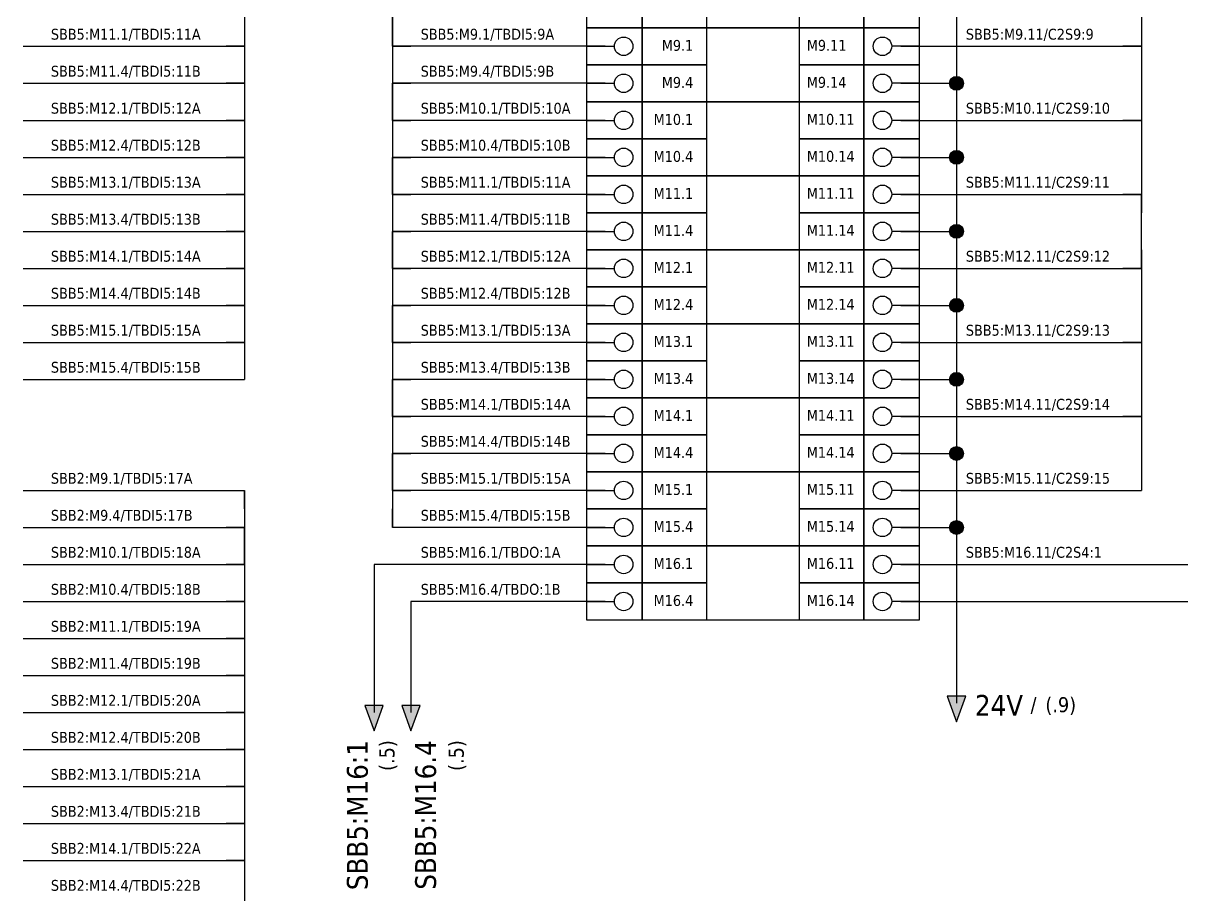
# Model space of a CAD drawing. Header units: millimetres. Extents: x 0 to 1792788, y -13 to 262234.
# Drawn here: x 182.1 to 307.4, y 107.3 to 201.5 of the extents above; entities that cross this region are included whole.
import ezdxf
from ezdxf.enums import TextEntityAlignment as Align

# ---------------------------------------------------------------- set-up
doc = ezdxf.new("R2010")
doc.units = ezdxf.units.MM
doc.linetypes.add('EPL_DASH', pattern=[1, 0.5, -0.5])
for name, color, linetype, lineweight in [('EPLAN300', 5, 'Continuous', 25), ('EPLAN303', 6, 'Continuous', 25), ('EPLAN306', 6, 'EPL_DASH', 25), ('EPLAN311', 7, 'Continuous', 25), ('EPLAN317', 7, 'Continuous', 25), ('EPLAN400', 5, 'Continuous', 35), ('EPLAN403', 5, 'Continuous', 35), ('EPLAN405', 7, 'Continuous', 25), ('EPLAN421', 5, 'Continuous', 35), ('EPLAN429', 251, 'Continuous', 35), ('EPLAN440', 73, 'Continuous', 35), ('EPLAN441', 73, 'Continuous', 35), ('EPLAN442', 73, 'Continuous', 35), ('EPLAN500', 7, 'Continuous', 35), ('EPLAN501', 7, 'Continuous', 35), ('EPLAN502', 7, 'Continuous', 35), ('EPLAN503', 7, 'Continuous', 35), ('EPLAN504', 7, 'Continuous', 35)]:
    doc.layers.add(name, color=color, linetype=linetype, lineweight=lineweight)
doc.styles.add('Tahoma', font='')
doc.styles.get('Tahoma').set_extended_font_data('Tahoma')

# ---------------------------------------------------------------- blocks, each defined once
blk = doc.blocks.new('EPLSYM_LibrarySPECIAL_Symbol1_Variant0_Placement1')
at = {"layer": 'EPLAN306', "lineweight": 25, "ltscale": 4}
blk.add_lwpolyline([(0, -143), (36, -143), (36, 0), (0, 0)], close=True, dxfattribs=at)
at = {"layer": 'EPLAN400', "color": 5, "style": 'Tahoma'}
blk.add_attdef('17_20010', text='', height=2.2575, dxfattribs=at).set_placement((-1.5, -0.9515), align=Align.TOP_CENTER)
at = {"layer": 'EPLAN440', "color": 73, "style": 'Tahoma'}
blk.add_attdef('17_20300', text='', height=1.6254, dxfattribs=at).set_placement((-1.5, -4.57508), align=Align.TOP_RIGHT)
at = {"layer": 'EPLAN500', "color": 7, "style": 'Tahoma'}
blk.add_attdef('17_20027', text='', height=1.6254, dxfattribs=at).set_placement((-1.5, -7.43762), align=Align.TOP_CENTER)
at = {"layer": 'EPLAN501', "color": 7, "style": 'Tahoma'}
blk.add_attdef('17_20011', text='', height=1.6254, dxfattribs=at).set_placement((-1.5, -12.67508), align=Align.TOP_CENTER)
at = {"layer": 'EPLAN502', "color": 7, "style": 'Tahoma'}
blk.add_attdef('17_20025', text='', height=1.6254, dxfattribs=at).set_placement((-1.5, -15.37508), align=Align.TOP_RIGHT)
at = {"layer": 'EPLAN503', "color": 7, "style": 'Tahoma'}
blk.add_attdef('17_20024', text='', height=1.6254, dxfattribs=at).set_placement((-1.5, -18.07508), align=Align.TOP_RIGHT)
at = {"layer": 'EPLAN504', "color": 7, "style": 'Tahoma'}
blk.add_attdef('17_20901[1]', text='', height=1.6254, dxfattribs=at).set_placement((-1.5, -9.97508), align=Align.TOP_RIGHT)
blk = doc.blocks.new('EPLSYM_LibrarySPECIAL_Symbol13_Variant3_Placement1')
at = {"layer": 'EPLAN303', "lineweight": 25, "ltscale": 4}
blk.add_line((4, 0), (1, 0), dxfattribs=at)
blk.add_circle((0, 0), 1, dxfattribs=at)
at = {"layer": 'EPLAN421', "color": 5, "style": 'Tahoma'}
blk.add_attdef('17_20039', text='', height=1.1739, dxfattribs=at).set_placement((2.3, 4), align=Align.BOTTOM_LEFT)
at = {"layer": 'EPLAN429', "color": 251, "style": 'Tahoma'}
blk.add_attdef('17_20011', text='', height=1.6254, dxfattribs=at).set_placement((-76.87, -0.16254), align=Align.MIDDLE_RIGHT)
at = {"layer": 'EPLAN441', "color": 73, "style": 'Tahoma'}
blk.add_attdef('17_20301', text='', height=1.6254, dxfattribs=at).set_placement((-33.62, -0.16254), align=Align.MIDDLE_RIGHT)
blk = doc.blocks.new('EPLSYM_LibrarySPECIAL_Symbol13_Variant1_Placement1')
at = {"layer": 'EPLAN303', "lineweight": 25, "ltscale": 4}
blk.add_line((-4, 0), (-1, 0), dxfattribs=at)
blk.add_circle((0, 0), 1, dxfattribs=at)
at = {"layer": 'EPLAN421', "color": 5, "style": 'Tahoma'}
blk.add_attdef('17_20039', text='', height=1.1739, dxfattribs=at).set_placement((-2.3, 4), align=Align.BOTTOM_RIGHT)
at = {"layer": 'EPLAN429', "color": 251, "style": 'Tahoma'}
blk.add_attdef('17_20011', text='', height=1.6254, dxfattribs=at).set_placement((76.87, -0.16254), align=Align.MIDDLE_LEFT)
at = {"layer": 'EPLAN441', "color": 73, "style": 'Tahoma'}
blk.add_attdef('17_20301', text='', height=1.6254, dxfattribs=at).set_placement((33.62, -0.16254), align=Align.MIDDLE_LEFT)
blk = doc.blocks.new('EPLSYM_LibrarySPECIAL_Symbol308_Variant0_Placement0')
at = {"layer": 'EPLAN405', "color": 7, "style": 'Tahoma'}
for tag, p in [('17_31011', (1.5, 6.35)), ('17_31002', (1.5, 0.5))]:
    blk.add_attdef(tag, text='', height=1.17, dxfattribs=at).set_placement(p, align=Align.BOTTOM_LEFT)
for tag, p in [('17_31004', (1.5, 4.4)), ('17_31003', (1.5, 2.45))]:
    blk.add_attdef(tag, p, '', height=1.17, dxfattribs=at)
blk = doc.blocks.new('EPLSYM_LibrarySPECIAL_Symbol8_Variant3_Placement1')
at = {"layer": 'EPLAN311', "linetype": 'Continuous', "ltscale": 4}
blk.add_hatch(color=256, dxfattribs=at).paths.add_polyline_path([(-1, 0.75), (0, -2), (1, 0.75)], flags=0)
blk.add_line((0, 2), (0, 0.75), dxfattribs=at)
blk.add_lwpolyline([(-1, 0.75), (0, -2), (1, 0.75)], close=True, dxfattribs=at)
at = {"layer": 'EPLAN403', "color": 5, "style": 'Tahoma'}
blk.add_attdef('70_20010', text='', height=2.2575, dxfattribs=at).set_placement((0, -3.4515), align=Align.TOP_CENTER)
at = {"layer": 'EPLAN442', "color": 73, "style": 'Tahoma'}
blk.add_attdef('70_24300', text='', height=1.6254, dxfattribs=at).set_placement((0, -7.07508), align=Align.TOP_CENTER)

msp = doc.modelspace()

# ---------------------------------------------------------------- hatches: boundary and pattern name
at = {"layer": 'EPLAN311', "linetype": 'Continuous', "lineweight": 25, "ltscale": 4}
h = msp.add_hatch(color=7, dxfattribs=at)
edge = h.paths.add_edge_path(flags=0)
edge.add_arc((283, 195), 0.75, 0, 360)
h = msp.add_hatch(color=7, dxfattribs=at)
edge = h.paths.add_edge_path(flags=0)
edge.add_arc((283, 187), 0.75, 0, 360)
h = msp.add_hatch(color=7, dxfattribs=at)
edge = h.paths.add_edge_path(flags=0)
edge.add_arc((283, 179), 0.75, 0, 360)
h = msp.add_hatch(color=7, dxfattribs=at)
edge = h.paths.add_edge_path(flags=0)
edge.add_arc((283, 171), 0.75, 0, 360)
h = msp.add_hatch(color=7, dxfattribs=at)
edge = h.paths.add_edge_path(flags=0)
edge.add_arc((283, 163), 0.75, 0, 360)
h = msp.add_hatch(color=7, dxfattribs=at)
edge = h.paths.add_edge_path(flags=0)
edge.add_arc((283, 155), 0.75, 0, 360)
h = msp.add_hatch(color=7, dxfattribs=at)
edge = h.paths.add_edge_path(flags=0)
edge.add_arc((283, 147), 0.75, 0, 360)

# ---------------------------------------------------------------- linework, layer by layer
at = {"layer": 'EPLAN300', "lineweight": 25, "ltscale": 4}
for points in [[(249, 201), (273, 201), (273, 209), (249, 209)], [(243, 201), (249, 201), (249, 205), (243, 205)], [(249, 201), (256, 201), (256, 205), (249, 205)], [(266, 201), (273, 201), (273, 205), (266, 205)], [(273, 201), (279, 201), (279, 205), (273, 205)], [(243, 197), (249, 197), (249, 201), (243, 201)], [(249, 193), (273, 193), (273, 201), (249, 201)], [(249, 197), (256, 197), (256, 201), (249, 201)], [(266, 197), (273, 197), (273, 201), (266, 201)], [(273, 197), (279, 197), (279, 201), (273, 201)], [(243, 193), (249, 193), (249, 197), (243, 197)], [(249, 193), (256, 193), (256, 197), (249, 197)], [(266, 193), (273, 193), (273, 197), (266, 197)], [(273, 193), (279, 193), (279, 197), (273, 197)], [(243, 189), (249, 189), (249, 193), (243, 193)], [(249, 185), (273, 185), (273, 193), (249, 193)], [(249, 189), (256, 189), (256, 193), (249, 193)], [(266, 189), (273, 189), (273, 193), (266, 193)], [(273, 189), (279, 189), (279, 193), (273, 193)], [(243, 185), (249, 185), (249, 189), (243, 189)], [(249, 185), (256, 185), (256, 189), (249, 189)], [(266, 185), (273, 185), (273, 189), (266, 189)], [(273, 185), (279, 185), (279, 189), (273, 189)], [(243, 181), (249, 181), (249, 185), (243, 185)], [(249, 177), (273, 177), (273, 185), (249, 185)], [(249, 181), (256, 181), (256, 185), (249, 185)], [(266, 181), (273, 181), (273, 185), (266, 185)], [(273, 181), (279, 181), (279, 185), (273, 185)], [(243, 177), (249, 177), (249, 181), (243, 181)], [(249, 177), (256, 177), (256, 181), (249, 181)], [(266, 177), (273, 177), (273, 181), (266, 181)], [(273, 177), (279, 177), (279, 181), (273, 181)], [(243, 173), (249, 173), (249, 177), (243, 177)], [(249, 169), (273, 169), (273, 177), (249, 177)], [(249, 173), (256, 173), (256, 177), (249, 177)], [(266, 173), (273, 173), (273, 177), (266, 177)], [(273, 173), (279, 173), (279, 177), (273, 177)], [(243, 169), (249, 169), (249, 173), (243, 173)], [(249, 169), (256, 169), (256, 173), (249, 173)], [(266, 169), (273, 169), (273, 173), (266, 173)], [(273, 169), (279, 169), (279, 173), (273, 173)], [(243, 165), (249, 165), (249, 169), (243, 169)], [(249, 161), (273, 161), (273, 169), (249, 169)], [(249, 165), (256, 165), (256, 169), (249, 169)], [(266, 165), (273, 165), (273, 169), (266, 169)], [(273, 165), (279, 165), (279, 169), (273, 169)], [(243, 161), (249, 161), (249, 165), (243, 165)], [(249, 161), (256, 161), (256, 165), (249, 165)], [(266, 161), (273, 161), (273, 165), (266, 165)], [(273, 161), (279, 161), (279, 165), (273, 165)], [(243, 157), (249, 157), (249, 161), (243, 161)], [(249, 153), (273, 153), (273, 161), (249, 161)], [(249, 157), (256, 157), (256, 161), (249, 161)], [(266, 157), (273, 157), (273, 161), (266, 161)], [(273, 157), (279, 157), (279, 161), (273, 161)], [(243, 153), (249, 153), (249, 157), (243, 157)], [(249, 153), (256, 153), (256, 157), (249, 157)], [(266, 153), (273, 153), (273, 157), (266, 157)], [(273, 153), (279, 153), (279, 157), (273, 157)], [(243, 149), (249, 149), (249, 153), (243, 153)], [(249, 145), (273, 145), (273, 153), (249, 153)], [(249, 149), (256, 149), (256, 153), (249, 153)], [(266, 149), (273, 149), (273, 153), (266, 153)], [(273, 149), (279, 149), (279, 153), (273, 153)], [(243, 145), (249, 145), (249, 149), (243, 149)], [(249, 145), (256, 145), (256, 149), (249, 149)], [(266, 145), (273, 145), (273, 149), (266, 149)], [(273, 145), (279, 145), (279, 149), (273, 149)], [(243, 141), (249, 141), (249, 145), (243, 145)], [(249, 137), (273, 137), (273, 145), (249, 145)], [(249, 141), (256, 141), (256, 145), (249, 145)], [(266, 141), (273, 141), (273, 145), (266, 145)], [(273, 141), (279, 141), (279, 145), (273, 145)], [(243, 137), (249, 137), (249, 141), (243, 141)], [(249, 137), (256, 137), (256, 141), (249, 141)], [(266, 137), (273, 137), (273, 141), (266, 141)], [(273, 137), (279, 137), (279, 141), (273, 141)]]:
    msp.add_lwpolyline(points, close=True, dxfattribs=at)
at = {"layer": 'EPLAN311', "color": 7, "linetype": 'Continuous', "lineweight": 25, "ltscale": 4}
for p, q in [((283, 205), (283, 201)), ((283, 197), (283, 193)), ((281, 195), (283, 195)), ((283, 189), (283, 185)), ((281, 187), (283, 187)), ((283, 181), (283, 177)), ((281, 179), (283, 179)), ((283, 173), (283, 169)), ((281, 171), (283, 171)), ((283, 165), (283, 161)), ((281, 163), (283, 163)), ((283, 157), (283, 153)), ((281, 155), (283, 155)), ((283, 149), (283, 145)), ((281, 147), (283, 147)), ((222, 143), (220, 143)), ((220, 143), (220, 141)), ((226, 139), (224, 139)), ((224, 139), (224, 137))]:
    msp.add_line(p, q, dxfattribs=at)
at = {"layer": 'EPLAN311', "ltscale": 4}
for p, q in [((283, 203), (283, 195)), ((206, 199), (204, 199)), ((222, 199), (224, 199)), ((303, 199), (301, 199)), ((206, 195), (204, 195)), ((222, 195), (224, 195)), ((277, 195), (281, 195)), ((283, 195), (283, 187)), ((206, 191), (204, 191)), ((222, 191), (224, 191)), ((303, 191), (301, 191)), ((206, 187), (204, 187)), ((222, 187), (224, 187)), ((277, 187), (281, 187)), ((283, 187), (283, 179)), ((206, 183), (204, 183)), ((222, 183), (224, 183)), ((303, 183), (301, 183)), ((206, 179), (204, 179)), ((222, 179), (224, 179)), ((277, 179), (281, 179)), ((283, 179), (283, 171)), ((206, 175), (204, 175)), ((222, 175), (224, 175)), ((303, 175), (301, 175)), ((206, 171), (204, 171)), ((222, 171), (224, 171)), ((277, 171), (281, 171)), ((283, 171), (283, 163)), ((206, 167), (204, 167)), ((222, 167), (224, 167)), ((303, 167), (301, 167)), ((204, 163), (206, 163)), ((222, 163), (224, 163)), ((277, 163), (281, 163)), ((283, 163), (283, 155)), ((222, 159), (224, 159)), ((303, 159), (301, 159)), ((222, 155), (224, 155)), ((277, 155), (281, 155)), ((283, 155), (283, 147)), ((204, 151), (206, 151)), ((222, 151), (224, 151)), ((301, 151), (303, 151)), ((206, 147), (204, 147)), ((224, 147), (222, 147)), ((277, 147), (281, 147)), ((283, 147), (283, 128)), ((206, 143), (204, 143)), ((206, 139), (204, 139)), ((277, 139), (324, 139)), ((206, 135), (204, 135)), ((206, 131), (204, 131)), ((206, 127), (204, 127)), ((206, 123), (204, 123)), ((206, 119), (204, 119)), ((206, 115), (204, 115)), ((206, 111), (204, 111))]:
    msp.add_line(p, q, dxfattribs=at)
at = {"layer": 'EPLAN311', "color": 7, "ltscale": 4}
for p, q in [((182.05, 199), (206, 199)), ((245, 199), (222, 199)), ((277, 199), (303, 199)), ((182.05, 195), (206, 195)), ((245, 195), (222, 195)), ((182.05, 191), (206, 191)), ((245, 191), (222, 191)), ((277, 191), (303, 191)), ((182.05, 187), (206, 187)), ((245, 187), (222, 187)), ((182.05, 183), (206, 183)), ((245, 183), (222, 183)), ((277, 183), (303, 183)), ((182.05, 179), (206, 179)), ((245, 179), (222, 179)), ((182.05, 175), (206, 175)), ((245, 175), (222, 175)), ((277, 175), (303, 175)), ((182.05, 171), (206, 171)), ((245, 171), (222, 171)), ((182.05, 167), (206, 167)), ((245, 167), (222, 167)), ((277, 167), (303, 167)), ((182.05, 163), (206, 163)), ((245, 163), (222, 163)), ((245, 159), (222, 159)), ((277, 159), (303, 159)), ((245, 155), (222, 155)), ((182.05, 151), (206, 151)), ((245, 151), (222, 151)), ((277, 151), (303, 151)), ((182.05, 147), (206, 147)), ((245, 147), (222, 147)), ((182.05, 143), (206, 143)), ((245, 143), (220, 143)), ((220, 143), (220, 127)), ((277, 143), (324, 143)), ((182.05, 139), (206, 139)), ((245, 139), (224, 139)), ((224, 139), (224, 127)), ((182.05, 135), (206, 135)), ((182.05, 131), (206, 131)), ((182.05, 127), (206, 127)), ((182.05, 123), (206, 123)), ((182.05, 119), (206, 119)), ((182.05, 115), (206, 115)), ((182.05, 111), (206, 111))]:
    msp.add_line(p, q, dxfattribs=at)
at = {"layer": 'EPLAN311', "color": 7, "linetype": 'Continuous', "lineweight": 25, "ltscale": 4}
for centre in [(283, 195), (283, 187), (283, 179), (283, 171), (283, 163), (283, 155), (283, 147)]:
    msp.add_circle(centre, 0.75, dxfattribs=at)
at = {"layer": 'EPLAN317', "lineweight": 25, "ltscale": 4}
for p, q in [((303, 207), (303, 199)), ((206, 205), (206, 201)), ((222, 205), (222, 201)), ((206, 203), (206, 199)), ((222, 199), (222, 203)), ((206, 201), (206, 197)), ((222, 201), (222, 197)), ((303, 201), (303, 197)), ((206, 199), (206, 195)), ((222, 199), (222, 195)), ((303, 199), (303, 191)), ((206, 197), (206, 193)), ((222, 197), (222, 193)), ((206, 195), (206, 191)), ((222, 191), (222, 195)), ((206, 193), (206, 189)), ((222, 193), (222, 189)), ((303, 193), (303, 189)), ((206, 191), (206, 187)), ((222, 191), (222, 187)), ((303, 191), (303, 183)), ((206, 189), (206, 185)), ((222, 189), (222, 185)), ((206, 187), (206, 183)), ((222, 183), (222, 187)), ((206, 185), (206, 181)), ((222, 185), (222, 181)), ((303, 185), (303, 181)), ((206, 183), (206, 179)), ((222, 183), (222, 179)), ((303, 175), (303, 183)), ((206, 181), (206, 177)), ((222, 181), (222, 177)), ((206, 179), (206, 175)), ((222, 175), (222, 179)), ((206, 177), (206, 173)), ((222, 177), (222, 173)), ((303, 177), (303, 173)), ((206, 175), (206, 171)), ((222, 175), (222, 171)), ((303, 175), (303, 167)), ((206, 173), (206, 169)), ((222, 173), (222, 169)), ((206, 171), (206, 167)), ((222, 167), (222, 171)), ((206, 169), (206, 165)), ((222, 169), (222, 165)), ((303, 169), (303, 165)), ((206, 167), (206, 163)), ((222, 167), (222, 163)), ((303, 167), (303, 159)), ((206, 165), (206, 163)), ((222, 165), (222, 161)), ((222, 159), (222, 163)), ((222, 161), (222, 157)), ((303, 161), (303, 157)), ((222, 159), (222, 155)), ((303, 159), (303, 151)), ((222, 157), (222, 153)), ((222, 151), (222, 155)), ((222, 153), (222, 149)), ((303, 153), (303, 151)), ((206, 151), (206, 147)), ((206, 149), (206, 151)), ((222, 151), (222, 147)), ((206, 149), (206, 145)), ((222, 147), (222, 149)), ((206, 143), (206, 147)), ((206, 145), (206, 141)), ((206, 143), (206, 139)), ((206, 141), (206, 137)), ((206, 139), (206, 135)), ((206, 137), (206, 133)), ((206, 135), (206, 131)), ((206, 133), (206, 129)), ((206, 131), (206, 127)), ((206, 129), (206, 125)), ((206, 127), (206, 123)), ((206, 125), (206, 121)), ((206, 123), (206, 119)), ((206, 121), (206, 117)), ((206, 119), (206, 115)), ((206, 117), (206, 113)), ((206, 115), (206, 111)), ((206, 113), (206, 109)), ((206, 111), (206, 107)), ((206, 109), (206, 105))]:
    msp.add_line(p, q, dxfattribs=at)

# ---------------------------------------------------------------- block references
ref = msp.add_blockref('EPLSYM_LibrarySPECIAL_Symbol1_Variant0_Placement1', (243, 280))
ref.add_attrib('17_20010', 'SBB5', dxfattribs={"layer": 'EPLAN400', "color": 5, "height": 2.257, "style": 'Tahoma'}).set_placement((260.75, 279.32), align=Align.TOP_CENTER)
ref.add_attrib('17_20027', 'SAFETY BARRIER', dxfattribs={"layer": 'EPLAN500', "color": 7, "height": 1.6254, "style": 'Tahoma'}).set_placement((260.75, 275.54), align=Align.TOP_CENTER)
ref.add_attrib('17_20011', 'HiCTB16-SCT-44C-SC-RA', dxfattribs={"layer": 'EPLAN501', "color": 7, "height": 1.6254, "style": 'Tahoma'}).set_placement((260.75, 270.3), align=Align.TOP_CENTER)
ref.add_attrib('17_20027/1', 'TERMINATION BOARD', dxfattribs={"layer": 'EPLAN500', "color": 7, "height": 1.6254, "style": 'Tahoma'}).set_placement((260.75, 273.1), align=Align.TOP_CENTER)
ref = msp.add_blockref('EPLSYM_LibrarySPECIAL_Symbol308_Variant0_Placement0', (185, 199))
ref.add_attrib('17_31011', 'SBB5:M11.1/TBDI5:11A', dxfattribs={"layer": 'EPLAN405', "color": 7, "height": 1.1739, "style": 'Tahoma'}).set_placement((185.05, 199.37), align=Align.BOTTOM_LEFT)
ref = msp.add_blockref('EPLSYM_LibrarySPECIAL_Symbol308_Variant0_Placement0', (225, 199))
ref.add_attrib('17_31011', 'SBB5:M9.1/TBDI5:9A', dxfattribs={"layer": 'EPLAN405', "color": 7, "height": 1.1739, "style": 'Tahoma'}).set_placement((225.05, 199.37), align=Align.BOTTOM_LEFT)
ref = msp.add_blockref('EPLSYM_LibrarySPECIAL_Symbol308_Variant0_Placement0', (283.97, 199))
ref.add_attrib('17_31011', 'SBB5:M9.11/C2S9:9', dxfattribs={"layer": 'EPLAN405', "color": 7, "height": 1.1739, "style": 'Tahoma'}).set_placement((284.02, 199.37), align=Align.BOTTOM_LEFT)
ref = msp.add_blockref('EPLSYM_LibrarySPECIAL_Symbol13_Variant1_Placement1', (247, 199))
ref.add_attrib('17_20039', 'M9.1', dxfattribs={"layer": 'EPLAN421', "color": 5, "height": 1.174, "style": 'Tahoma'}).set_placement((254.53, 198.16), align=Align.BOTTOM_RIGHT)
ref = msp.add_blockref('EPLSYM_LibrarySPECIAL_Symbol13_Variant3_Placement1', (275, 199))
ref.add_attrib('17_20039', 'M9.11', dxfattribs={"layer": 'EPLAN421', "color": 5, "height": 1.174, "style": 'Tahoma'}).set_placement((266.82, 198.17), align=Align.BOTTOM_LEFT)
ref = msp.add_blockref('EPLSYM_LibrarySPECIAL_Symbol308_Variant0_Placement0', (185, 195))
ref.add_attrib('17_31011', 'SBB5:M11.4/TBDI5:11B', dxfattribs={"layer": 'EPLAN405', "color": 7, "height": 1.1739, "style": 'Tahoma'}).set_placement((185.05, 195.37), align=Align.BOTTOM_LEFT)
ref = msp.add_blockref('EPLSYM_LibrarySPECIAL_Symbol308_Variant0_Placement0', (225, 195))
ref.add_attrib('17_31011', 'SBB5:M9.4/TBDI5:9B', dxfattribs={"layer": 'EPLAN405', "color": 7, "height": 1.1739, "style": 'Tahoma'}).set_placement((225.05, 195.37), align=Align.BOTTOM_LEFT)
ref = msp.add_blockref('EPLSYM_LibrarySPECIAL_Symbol13_Variant1_Placement1', (247, 195))
ref.add_attrib('17_20039', 'M9.4', dxfattribs={"layer": 'EPLAN421', "color": 5, "height": 1.174, "style": 'Tahoma'}).set_placement((254.53, 194.16), align=Align.BOTTOM_RIGHT)
ref = msp.add_blockref('EPLSYM_LibrarySPECIAL_Symbol13_Variant3_Placement1', (275, 195))
ref.add_attrib('17_20039', 'M9.14', dxfattribs={"layer": 'EPLAN421', "color": 5, "height": 1.174, "style": 'Tahoma'}).set_placement((266.82, 194.17), align=Align.BOTTOM_LEFT)
ref = msp.add_blockref('EPLSYM_LibrarySPECIAL_Symbol308_Variant0_Placement0', (185, 191))
ref.add_attrib('17_31011', 'SBB5:M12.1/TBDI5:12A', dxfattribs={"layer": 'EPLAN405', "color": 7, "height": 1.1739, "style": 'Tahoma'}).set_placement((185.05, 191.37), align=Align.BOTTOM_LEFT)
ref = msp.add_blockref('EPLSYM_LibrarySPECIAL_Symbol308_Variant0_Placement0', (225, 191))
ref.add_attrib('17_31011', 'SBB5:M10.1/TBDI5:10A', dxfattribs={"layer": 'EPLAN405', "color": 7, "height": 1.1739, "style": 'Tahoma'}).set_placement((225.05, 191.37), align=Align.BOTTOM_LEFT)
ref = msp.add_blockref('EPLSYM_LibrarySPECIAL_Symbol13_Variant1_Placement1', (247, 191))
ref.add_attrib('17_20039', 'M10.1', dxfattribs={"layer": 'EPLAN421', "color": 5, "height": 1.174, "style": 'Tahoma'}).set_placement((254.53, 190.16), align=Align.BOTTOM_RIGHT)
ref = msp.add_blockref('EPLSYM_LibrarySPECIAL_Symbol13_Variant3_Placement1', (275, 191))
ref.add_attrib('17_20039', 'M10.11', dxfattribs={"layer": 'EPLAN421', "color": 5, "height": 1.174, "style": 'Tahoma'}).set_placement((266.82, 190.17), align=Align.BOTTOM_LEFT)
ref = msp.add_blockref('EPLSYM_LibrarySPECIAL_Symbol308_Variant0_Placement0', (283.97, 191))
ref.add_attrib('17_31011', 'SBB5:M10.11/C2S9:10', dxfattribs={"layer": 'EPLAN405', "color": 7, "height": 1.1739, "style": 'Tahoma'}).set_placement((284.02, 191.37), align=Align.BOTTOM_LEFT)
ref = msp.add_blockref('EPLSYM_LibrarySPECIAL_Symbol308_Variant0_Placement0', (185, 187))
ref.add_attrib('17_31011', 'SBB5:M12.4/TBDI5:12B', dxfattribs={"layer": 'EPLAN405', "color": 7, "height": 1.1739, "style": 'Tahoma'}).set_placement((185.05, 187.37), align=Align.BOTTOM_LEFT)
ref = msp.add_blockref('EPLSYM_LibrarySPECIAL_Symbol308_Variant0_Placement0', (225, 187))
ref.add_attrib('17_31011', 'SBB5:M10.4/TBDI5:10B', dxfattribs={"layer": 'EPLAN405', "color": 7, "height": 1.1739, "style": 'Tahoma'}).set_placement((225.05, 187.37), align=Align.BOTTOM_LEFT)
ref = msp.add_blockref('EPLSYM_LibrarySPECIAL_Symbol13_Variant1_Placement1', (247, 187))
ref.add_attrib('17_20039', 'M10.4', dxfattribs={"layer": 'EPLAN421', "color": 5, "height": 1.174, "style": 'Tahoma'}).set_placement((254.53, 186.16), align=Align.BOTTOM_RIGHT)
ref = msp.add_blockref('EPLSYM_LibrarySPECIAL_Symbol13_Variant3_Placement1', (275, 187))
ref.add_attrib('17_20039', 'M10.14', dxfattribs={"layer": 'EPLAN421', "color": 5, "height": 1.174, "style": 'Tahoma'}).set_placement((266.82, 186.17), align=Align.BOTTOM_LEFT)
ref = msp.add_blockref('EPLSYM_LibrarySPECIAL_Symbol308_Variant0_Placement0', (185, 183))
ref.add_attrib('17_31011', 'SBB5:M13.1/TBDI5:13A', dxfattribs={"layer": 'EPLAN405', "color": 7, "height": 1.1739, "style": 'Tahoma'}).set_placement((185.05, 183.37), align=Align.BOTTOM_LEFT)
ref = msp.add_blockref('EPLSYM_LibrarySPECIAL_Symbol308_Variant0_Placement0', (225, 183))
ref.add_attrib('17_31011', 'SBB5:M11.1/TBDI5:11A', dxfattribs={"layer": 'EPLAN405', "color": 7, "height": 1.1739, "style": 'Tahoma'}).set_placement((225.05, 183.37), align=Align.BOTTOM_LEFT)
ref = msp.add_blockref('EPLSYM_LibrarySPECIAL_Symbol308_Variant0_Placement0', (283.97, 183))
ref.add_attrib('17_31011', 'SBB5:M11.11/C2S9:11', dxfattribs={"layer": 'EPLAN405', "color": 7, "height": 1.1739, "style": 'Tahoma'}).set_placement((284.02, 183.37), align=Align.BOTTOM_LEFT)
ref = msp.add_blockref('EPLSYM_LibrarySPECIAL_Symbol13_Variant1_Placement1', (247, 183))
ref.add_attrib('17_20039', 'M11.1', dxfattribs={"layer": 'EPLAN421', "color": 5, "height": 1.174, "style": 'Tahoma'}).set_placement((254.53, 182.16), align=Align.BOTTOM_RIGHT)
ref = msp.add_blockref('EPLSYM_LibrarySPECIAL_Symbol13_Variant3_Placement1', (275, 183))
ref.add_attrib('17_20039', 'M11.11', dxfattribs={"layer": 'EPLAN421', "color": 5, "height": 1.174, "style": 'Tahoma'}).set_placement((266.82, 182.17), align=Align.BOTTOM_LEFT)
ref = msp.add_blockref('EPLSYM_LibrarySPECIAL_Symbol308_Variant0_Placement0', (185, 179))
ref.add_attrib('17_31011', 'SBB5:M13.4/TBDI5:13B', dxfattribs={"layer": 'EPLAN405', "color": 7, "height": 1.1739, "style": 'Tahoma'}).set_placement((185.05, 179.37), align=Align.BOTTOM_LEFT)
ref = msp.add_blockref('EPLSYM_LibrarySPECIAL_Symbol308_Variant0_Placement0', (225, 179))
ref.add_attrib('17_31011', 'SBB5:M11.4/TBDI5:11B', dxfattribs={"layer": 'EPLAN405', "color": 7, "height": 1.1739, "style": 'Tahoma'}).set_placement((225.05, 179.37), align=Align.BOTTOM_LEFT)
ref = msp.add_blockref('EPLSYM_LibrarySPECIAL_Symbol13_Variant1_Placement1', (247, 179))
ref.add_attrib('17_20039', 'M11.4', dxfattribs={"layer": 'EPLAN421', "color": 5, "height": 1.174, "style": 'Tahoma'}).set_placement((254.53, 178.16), align=Align.BOTTOM_RIGHT)
ref = msp.add_blockref('EPLSYM_LibrarySPECIAL_Symbol13_Variant3_Placement1', (275, 179))
ref.add_attrib('17_20039', 'M11.14', dxfattribs={"layer": 'EPLAN421', "color": 5, "height": 1.174, "style": 'Tahoma'}).set_placement((266.82, 178.17), align=Align.BOTTOM_LEFT)
ref = msp.add_blockref('EPLSYM_LibrarySPECIAL_Symbol308_Variant0_Placement0', (185, 175))
ref.add_attrib('17_31011', 'SBB5:M14.1/TBDI5:14A', dxfattribs={"layer": 'EPLAN405', "color": 7, "height": 1.1739, "style": 'Tahoma'}).set_placement((185.05, 175.37), align=Align.BOTTOM_LEFT)
ref = msp.add_blockref('EPLSYM_LibrarySPECIAL_Symbol308_Variant0_Placement0', (225, 175))
ref.add_attrib('17_31011', 'SBB5:M12.1/TBDI5:12A', dxfattribs={"layer": 'EPLAN405', "color": 7, "height": 1.1739, "style": 'Tahoma'}).set_placement((225.05, 175.37), align=Align.BOTTOM_LEFT)
ref = msp.add_blockref('EPLSYM_LibrarySPECIAL_Symbol308_Variant0_Placement0', (283.97, 175))
ref.add_attrib('17_31011', 'SBB5:M12.11/C2S9:12', dxfattribs={"layer": 'EPLAN405', "color": 7, "height": 1.1739, "style": 'Tahoma'}).set_placement((284.02, 175.37), align=Align.BOTTOM_LEFT)
ref = msp.add_blockref('EPLSYM_LibrarySPECIAL_Symbol13_Variant1_Placement1', (247, 175))
ref.add_attrib('17_20039', 'M12.1', dxfattribs={"layer": 'EPLAN421', "color": 5, "height": 1.174, "style": 'Tahoma'}).set_placement((254.53, 174.16), align=Align.BOTTOM_RIGHT)
ref = msp.add_blockref('EPLSYM_LibrarySPECIAL_Symbol13_Variant3_Placement1', (275, 175))
ref.add_attrib('17_20039', 'M12.11', dxfattribs={"layer": 'EPLAN421', "color": 5, "height": 1.174, "style": 'Tahoma'}).set_placement((266.82, 174.17), align=Align.BOTTOM_LEFT)
ref = msp.add_blockref('EPLSYM_LibrarySPECIAL_Symbol308_Variant0_Placement0', (185, 171))
ref.add_attrib('17_31011', 'SBB5:M14.4/TBDI5:14B', dxfattribs={"layer": 'EPLAN405', "color": 7, "height": 1.1739, "style": 'Tahoma'}).set_placement((185.05, 171.37), align=Align.BOTTOM_LEFT)
ref = msp.add_blockref('EPLSYM_LibrarySPECIAL_Symbol308_Variant0_Placement0', (225, 171))
ref.add_attrib('17_31011', 'SBB5:M12.4/TBDI5:12B', dxfattribs={"layer": 'EPLAN405', "color": 7, "height": 1.1739, "style": 'Tahoma'}).set_placement((225.05, 171.37), align=Align.BOTTOM_LEFT)
ref = msp.add_blockref('EPLSYM_LibrarySPECIAL_Symbol13_Variant1_Placement1', (247, 171))
ref.add_attrib('17_20039', 'M12.4', dxfattribs={"layer": 'EPLAN421', "color": 5, "height": 1.174, "style": 'Tahoma'}).set_placement((254.53, 170.16), align=Align.BOTTOM_RIGHT)
ref = msp.add_blockref('EPLSYM_LibrarySPECIAL_Symbol13_Variant3_Placement1', (275, 171))
ref.add_attrib('17_20039', 'M12.14', dxfattribs={"layer": 'EPLAN421', "color": 5, "height": 1.174, "style": 'Tahoma'}).set_placement((266.82, 170.17), align=Align.BOTTOM_LEFT)
ref = msp.add_blockref('EPLSYM_LibrarySPECIAL_Symbol308_Variant0_Placement0', (185, 167))
ref.add_attrib('17_31011', 'SBB5:M15.1/TBDI5:15A', dxfattribs={"layer": 'EPLAN405', "color": 7, "height": 1.1739, "style": 'Tahoma'}).set_placement((185.05, 167.37), align=Align.BOTTOM_LEFT)
ref = msp.add_blockref('EPLSYM_LibrarySPECIAL_Symbol308_Variant0_Placement0', (225, 167))
ref.add_attrib('17_31011', 'SBB5:M13.1/TBDI5:13A', dxfattribs={"layer": 'EPLAN405', "color": 7, "height": 1.1739, "style": 'Tahoma'}).set_placement((225.05, 167.37), align=Align.BOTTOM_LEFT)
ref = msp.add_blockref('EPLSYM_LibrarySPECIAL_Symbol13_Variant1_Placement1', (247, 167))
ref.add_attrib('17_20039', 'M13.1', dxfattribs={"layer": 'EPLAN421', "color": 5, "height": 1.174, "style": 'Tahoma'}).set_placement((254.53, 166.16), align=Align.BOTTOM_RIGHT)
ref = msp.add_blockref('EPLSYM_LibrarySPECIAL_Symbol13_Variant3_Placement1', (275, 167))
ref.add_attrib('17_20039', 'M13.11', dxfattribs={"layer": 'EPLAN421', "color": 5, "height": 1.174, "style": 'Tahoma'}).set_placement((266.82, 166.17), align=Align.BOTTOM_LEFT)
ref = msp.add_blockref('EPLSYM_LibrarySPECIAL_Symbol308_Variant0_Placement0', (283.97, 167))
ref.add_attrib('17_31011', 'SBB5:M13.11/C2S9:13', dxfattribs={"layer": 'EPLAN405', "color": 7, "height": 1.1739, "style": 'Tahoma'}).set_placement((284.02, 167.37), align=Align.BOTTOM_LEFT)
ref = msp.add_blockref('EPLSYM_LibrarySPECIAL_Symbol308_Variant0_Placement0', (185, 163))
ref.add_attrib('17_31011', 'SBB5:M15.4/TBDI5:15B', dxfattribs={"layer": 'EPLAN405', "color": 7, "height": 1.1739, "style": 'Tahoma'}).set_placement((185.05, 163.37), align=Align.BOTTOM_LEFT)
ref = msp.add_blockref('EPLSYM_LibrarySPECIAL_Symbol308_Variant0_Placement0', (225, 163))
ref.add_attrib('17_31011', 'SBB5:M13.4/TBDI5:13B', dxfattribs={"layer": 'EPLAN405', "color": 7, "height": 1.1739, "style": 'Tahoma'}).set_placement((225.05, 163.37), align=Align.BOTTOM_LEFT)
ref = msp.add_blockref('EPLSYM_LibrarySPECIAL_Symbol13_Variant1_Placement1', (247, 163))
ref.add_attrib('17_20039', 'M13.4', dxfattribs={"layer": 'EPLAN421', "color": 5, "height": 1.174, "style": 'Tahoma'}).set_placement((254.53, 162.16), align=Align.BOTTOM_RIGHT)
ref = msp.add_blockref('EPLSYM_LibrarySPECIAL_Symbol13_Variant3_Placement1', (275, 163))
ref.add_attrib('17_20039', 'M13.14', dxfattribs={"layer": 'EPLAN421', "color": 5, "height": 1.174, "style": 'Tahoma'}).set_placement((266.82, 162.17), align=Align.BOTTOM_LEFT)
ref = msp.add_blockref('EPLSYM_LibrarySPECIAL_Symbol308_Variant0_Placement0', (225, 159))
ref.add_attrib('17_31011', 'SBB5:M14.1/TBDI5:14A', dxfattribs={"layer": 'EPLAN405', "color": 7, "height": 1.1739, "style": 'Tahoma'}).set_placement((225.05, 159.37), align=Align.BOTTOM_LEFT)
ref = msp.add_blockref('EPLSYM_LibrarySPECIAL_Symbol308_Variant0_Placement0', (283.97, 159))
ref.add_attrib('17_31011', 'SBB5:M14.11/C2S9:14', dxfattribs={"layer": 'EPLAN405', "color": 7, "height": 1.1739, "style": 'Tahoma'}).set_placement((284.02, 159.37), align=Align.BOTTOM_LEFT)
ref = msp.add_blockref('EPLSYM_LibrarySPECIAL_Symbol13_Variant1_Placement1', (247, 159))
ref.add_attrib('17_20039', 'M14.1', dxfattribs={"layer": 'EPLAN421', "color": 5, "height": 1.174, "style": 'Tahoma'}).set_placement((254.53, 158.16), align=Align.BOTTOM_RIGHT)
ref = msp.add_blockref('EPLSYM_LibrarySPECIAL_Symbol13_Variant3_Placement1', (275, 159))
ref.add_attrib('17_20039', 'M14.11', dxfattribs={"layer": 'EPLAN421', "color": 5, "height": 1.174, "style": 'Tahoma'}).set_placement((266.82, 158.17), align=Align.BOTTOM_LEFT)
ref = msp.add_blockref('EPLSYM_LibrarySPECIAL_Symbol308_Variant0_Placement0', (225, 155))
ref.add_attrib('17_31011', 'SBB5:M14.4/TBDI5:14B', dxfattribs={"layer": 'EPLAN405', "color": 7, "height": 1.1739, "style": 'Tahoma'}).set_placement((225.05, 155.37), align=Align.BOTTOM_LEFT)
ref = msp.add_blockref('EPLSYM_LibrarySPECIAL_Symbol13_Variant1_Placement1', (247, 155))
ref.add_attrib('17_20039', 'M14.4', dxfattribs={"layer": 'EPLAN421', "color": 5, "height": 1.174, "style": 'Tahoma'}).set_placement((254.53, 154.16), align=Align.BOTTOM_RIGHT)
ref = msp.add_blockref('EPLSYM_LibrarySPECIAL_Symbol13_Variant3_Placement1', (275, 155))
ref.add_attrib('17_20039', 'M14.14', dxfattribs={"layer": 'EPLAN421', "color": 5, "height": 1.174, "style": 'Tahoma'}).set_placement((266.82, 154.17), align=Align.BOTTOM_LEFT)
ref = msp.add_blockref('EPLSYM_LibrarySPECIAL_Symbol308_Variant0_Placement0', (185, 151))
ref.add_attrib('17_31011', 'SBB2:M9.1/TBDI5:17A', dxfattribs={"layer": 'EPLAN405', "color": 7, "height": 1.1739, "style": 'Tahoma'}).set_placement((185.05, 151.37), align=Align.BOTTOM_LEFT)
ref = msp.add_blockref('EPLSYM_LibrarySPECIAL_Symbol308_Variant0_Placement0', (225, 151))
ref.add_attrib('17_31011', 'SBB5:M15.1/TBDI5:15A', dxfattribs={"layer": 'EPLAN405', "color": 7, "height": 1.1739, "style": 'Tahoma'}).set_placement((225.05, 151.37), align=Align.BOTTOM_LEFT)
ref = msp.add_blockref('EPLSYM_LibrarySPECIAL_Symbol308_Variant0_Placement0', (283.97, 151))
ref.add_attrib('17_31011', 'SBB5:M15.11/C2S9:15', dxfattribs={"layer": 'EPLAN405', "color": 7, "height": 1.1739, "style": 'Tahoma'}).set_placement((284.02, 151.37), align=Align.BOTTOM_LEFT)
ref = msp.add_blockref('EPLSYM_LibrarySPECIAL_Symbol13_Variant1_Placement1', (247, 151))
ref.add_attrib('17_20039', 'M15.1', dxfattribs={"layer": 'EPLAN421', "color": 5, "height": 1.174, "style": 'Tahoma'}).set_placement((254.53, 150.16), align=Align.BOTTOM_RIGHT)
ref = msp.add_blockref('EPLSYM_LibrarySPECIAL_Symbol13_Variant3_Placement1', (275, 151))
ref.add_attrib('17_20039', 'M15.11', dxfattribs={"layer": 'EPLAN421', "color": 5, "height": 1.174, "style": 'Tahoma'}).set_placement((266.82, 150.17), align=Align.BOTTOM_LEFT)
ref = msp.add_blockref('EPLSYM_LibrarySPECIAL_Symbol308_Variant0_Placement0', (185, 147))
ref.add_attrib('17_31011', 'SBB2:M9.4/TBDI5:17B', dxfattribs={"layer": 'EPLAN405', "color": 7, "height": 1.1739, "style": 'Tahoma'}).set_placement((185.05, 147.37), align=Align.BOTTOM_LEFT)
ref = msp.add_blockref('EPLSYM_LibrarySPECIAL_Symbol308_Variant0_Placement0', (225, 147))
ref.add_attrib('17_31011', 'SBB5:M15.4/TBDI5:15B', dxfattribs={"layer": 'EPLAN405', "color": 7, "height": 1.1739, "style": 'Tahoma'}).set_placement((225.05, 147.37), align=Align.BOTTOM_LEFT)
ref = msp.add_blockref('EPLSYM_LibrarySPECIAL_Symbol13_Variant1_Placement1', (247, 147))
ref.add_attrib('17_20039', 'M15.4', dxfattribs={"layer": 'EPLAN421', "color": 5, "height": 1.174, "style": 'Tahoma'}).set_placement((254.53, 146.16), align=Align.BOTTOM_RIGHT)
ref = msp.add_blockref('EPLSYM_LibrarySPECIAL_Symbol13_Variant3_Placement1', (275, 147))
ref.add_attrib('17_20039', 'M15.14', dxfattribs={"layer": 'EPLAN421', "color": 5, "height": 1.174, "style": 'Tahoma'}).set_placement((266.82, 146.17), align=Align.BOTTOM_LEFT)
ref = msp.add_blockref('EPLSYM_LibrarySPECIAL_Symbol308_Variant0_Placement0', (185, 143))
ref.add_attrib('17_31011', 'SBB2:M10.1/TBDI5:18A', dxfattribs={"layer": 'EPLAN405', "color": 7, "height": 1.1739, "style": 'Tahoma'}).set_placement((185.05, 143.37), align=Align.BOTTOM_LEFT)
ref = msp.add_blockref('EPLSYM_LibrarySPECIAL_Symbol308_Variant0_Placement0', (225, 143))
ref.add_attrib('17_31011', 'SBB5:M16.1/TBDO:1A', dxfattribs={"layer": 'EPLAN405', "color": 7, "height": 1.1739, "style": 'Tahoma'}).set_placement((225.05, 143.37), align=Align.BOTTOM_LEFT)
ref = msp.add_blockref('EPLSYM_LibrarySPECIAL_Symbol308_Variant0_Placement0', (283.97, 143))
ref.add_attrib('17_31011', 'SBB5:M16.11/C2S4:1', dxfattribs={"layer": 'EPLAN405', "color": 7, "height": 1.1739, "style": 'Tahoma'}).set_placement((284.02, 143.37), align=Align.BOTTOM_LEFT)
ref = msp.add_blockref('EPLSYM_LibrarySPECIAL_Symbol13_Variant1_Placement1', (247, 143))
ref.add_attrib('17_20039', 'M16.1', dxfattribs={"layer": 'EPLAN421', "color": 5, "height": 1.174, "style": 'Tahoma'}).set_placement((254.53, 142.16), align=Align.BOTTOM_RIGHT)
ref = msp.add_blockref('EPLSYM_LibrarySPECIAL_Symbol13_Variant3_Placement1', (275, 143))
ref.add_attrib('17_20039', 'M16.11', dxfattribs={"layer": 'EPLAN421', "color": 5, "height": 1.174, "style": 'Tahoma'}).set_placement((266.82, 142.17), align=Align.BOTTOM_LEFT)
ref = msp.add_blockref('EPLSYM_LibrarySPECIAL_Symbol308_Variant0_Placement0', (185, 139))
ref.add_attrib('17_31011', 'SBB2:M10.4/TBDI5:18B', dxfattribs={"layer": 'EPLAN405', "color": 7, "height": 1.1739, "style": 'Tahoma'}).set_placement((185.05, 139.37), align=Align.BOTTOM_LEFT)
ref = msp.add_blockref('EPLSYM_LibrarySPECIAL_Symbol308_Variant0_Placement0', (225, 139))
ref.add_attrib('17_31011', 'SBB5:M16.4/TBDO:1B', dxfattribs={"layer": 'EPLAN405', "color": 7, "height": 1.1739, "style": 'Tahoma'}).set_placement((225.05, 139.37), align=Align.BOTTOM_LEFT)
ref = msp.add_blockref('EPLSYM_LibrarySPECIAL_Symbol13_Variant1_Placement1', (247, 139))
ref.add_attrib('17_20039', 'M16.4', dxfattribs={"layer": 'EPLAN421', "color": 5, "height": 1.174, "style": 'Tahoma'}).set_placement((254.53, 138.16), align=Align.BOTTOM_RIGHT)
ref = msp.add_blockref('EPLSYM_LibrarySPECIAL_Symbol13_Variant3_Placement1', (275, 139))
ref.add_attrib('17_20039', 'M16.14', dxfattribs={"layer": 'EPLAN421', "color": 5, "height": 1.174, "style": 'Tahoma'}).set_placement((266.82, 138.17), align=Align.BOTTOM_LEFT)
ref = msp.add_blockref('EPLSYM_LibrarySPECIAL_Symbol308_Variant0_Placement0', (185, 135))
ref.add_attrib('17_31011', 'SBB2:M11.1/TBDI5:19A', dxfattribs={"layer": 'EPLAN405', "color": 7, "height": 1.1739, "style": 'Tahoma'}).set_placement((185.05, 135.37), align=Align.BOTTOM_LEFT)
ref = msp.add_blockref('EPLSYM_LibrarySPECIAL_Symbol308_Variant0_Placement0', (185, 131))
ref.add_attrib('17_31011', 'SBB2:M11.4/TBDI5:19B', dxfattribs={"layer": 'EPLAN405', "color": 7, "height": 1.1739, "style": 'Tahoma'}).set_placement((185.05, 131.37), align=Align.BOTTOM_LEFT)
ref = msp.add_blockref('EPLSYM_LibrarySPECIAL_Symbol8_Variant3_Placement1', (283, 128))
ref.add_attrib('70_20010', '24V', dxfattribs={"layer": 'EPLAN403', "color": 5, "height": 2.257, "style": 'Tahoma'}).set_placement((285, 127.77), align=Align.MIDDLE_LEFT)
ref.add_attrib('70_24350', '/', dxfattribs={"layer": 'EPLAN442', "color": 73, "height": 1.63, "style": 'Tahoma'}).set_placement((291.01, 127.84), align=Align.MIDDLE_LEFT)
ref.add_attrib('70_24300', '(.9)', dxfattribs={"layer": 'EPLAN442', "color": 73, "height": 1.625, "style": 'Tahoma'}).set_placement((292.62, 127.84), align=Align.MIDDLE_LEFT)
ref = msp.add_blockref('EPLSYM_LibrarySPECIAL_Symbol308_Variant0_Placement0', (185, 127))
ref.add_attrib('17_31011', 'SBB2:M12.1/TBDI5:20A', dxfattribs={"layer": 'EPLAN405', "color": 7, "height": 1.1739, "style": 'Tahoma'}).set_placement((185.05, 127.37), align=Align.BOTTOM_LEFT)
ref = msp.add_blockref('EPLSYM_LibrarySPECIAL_Symbol8_Variant3_Placement1', (220, 127))
ref.add_attrib('70_20010', 'SBB5:M16:1', dxfattribs={"layer": 'EPLAN403', "color": 5, "height": 2.257, "rotation": 90, "style": 'Tahoma'}).set_placement((220, 124), align=Align.BOTTOM_RIGHT)
ref.add_attrib('70_24300', '(.5)', dxfattribs={"layer": 'EPLAN442', "color": 73, "height": 1.625, "rotation": 90, "style": 'Tahoma'}).set_placement((222.7, 124), align=Align.BOTTOM_RIGHT)
ref = msp.add_blockref('EPLSYM_LibrarySPECIAL_Symbol8_Variant3_Placement1', (224, 127))
ref.add_attrib('70_20010', 'SBB5:M16.4', dxfattribs={"layer": 'EPLAN403', "color": 5, "height": 2.257, "rotation": 90, "style": 'Tahoma'}).set_placement((224.45, 124), align=Align.TOP_RIGHT)
ref.add_attrib('70_24300', '(.5)', dxfattribs={"layer": 'EPLAN442', "color": 73, "height": 1.625, "rotation": 90, "style": 'Tahoma'}).set_placement((228.08, 124), align=Align.TOP_RIGHT)
ref = msp.add_blockref('EPLSYM_LibrarySPECIAL_Symbol308_Variant0_Placement0', (185, 123))
ref.add_attrib('17_31011', 'SBB2:M12.4/TBDI5:20B', dxfattribs={"layer": 'EPLAN405', "color": 7, "height": 1.1739, "style": 'Tahoma'}).set_placement((185.05, 123.37), align=Align.BOTTOM_LEFT)
ref = msp.add_blockref('EPLSYM_LibrarySPECIAL_Symbol308_Variant0_Placement0', (185, 119))
ref.add_attrib('17_31011', 'SBB2:M13.1/TBDI5:21A', dxfattribs={"layer": 'EPLAN405', "color": 7, "height": 1.1739, "style": 'Tahoma'}).set_placement((185.05, 119.37), align=Align.BOTTOM_LEFT)
ref = msp.add_blockref('EPLSYM_LibrarySPECIAL_Symbol308_Variant0_Placement0', (185, 115))
ref.add_attrib('17_31011', 'SBB2:M13.4/TBDI5:21B', dxfattribs={"layer": 'EPLAN405', "color": 7, "height": 1.1739, "style": 'Tahoma'}).set_placement((185.05, 115.37), align=Align.BOTTOM_LEFT)
ref = msp.add_blockref('EPLSYM_LibrarySPECIAL_Symbol308_Variant0_Placement0', (185, 111))
ref.add_attrib('17_31011', 'SBB2:M14.1/TBDI5:22A', dxfattribs={"layer": 'EPLAN405', "color": 7, "height": 1.1739, "style": 'Tahoma'}).set_placement((185.05, 111.37), align=Align.BOTTOM_LEFT)
ref = msp.add_blockref('EPLSYM_LibrarySPECIAL_Symbol308_Variant0_Placement0', (185, 107))
ref.add_attrib('17_31011', 'SBB2:M14.4/TBDI5:22B', dxfattribs={"layer": 'EPLAN405', "color": 7, "height": 1.1739, "style": 'Tahoma'}).set_placement((185.05, 107.37), align=Align.BOTTOM_LEFT)

doc.saveas('drawing.dxf')
